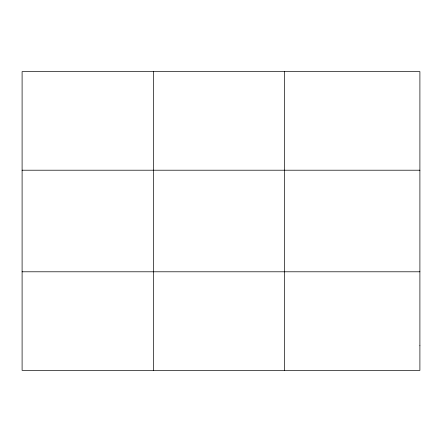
<?xml version="1.0" encoding="UTF-8"?>
<svg xmlns="http://www.w3.org/2000/svg" width="442" height="442" viewBox="0 0 442 442"><rect width="100%" height="100%" fill="white"/><g stroke="black" fill="none" stroke-linecap="round" stroke-linejoin="round"><path stroke-width="0.66" d="M153.374 370.39L153.374 71.61M284.648 370.39L284.648 71.61M22.1 170.209L419.9 170.209M22.1 271.791L419.9 271.791M419.9 345.743L419.9 370.39L22.1 370.39L22.1 71.61L419.9 71.61L419.9 345.743"/></g></svg>
